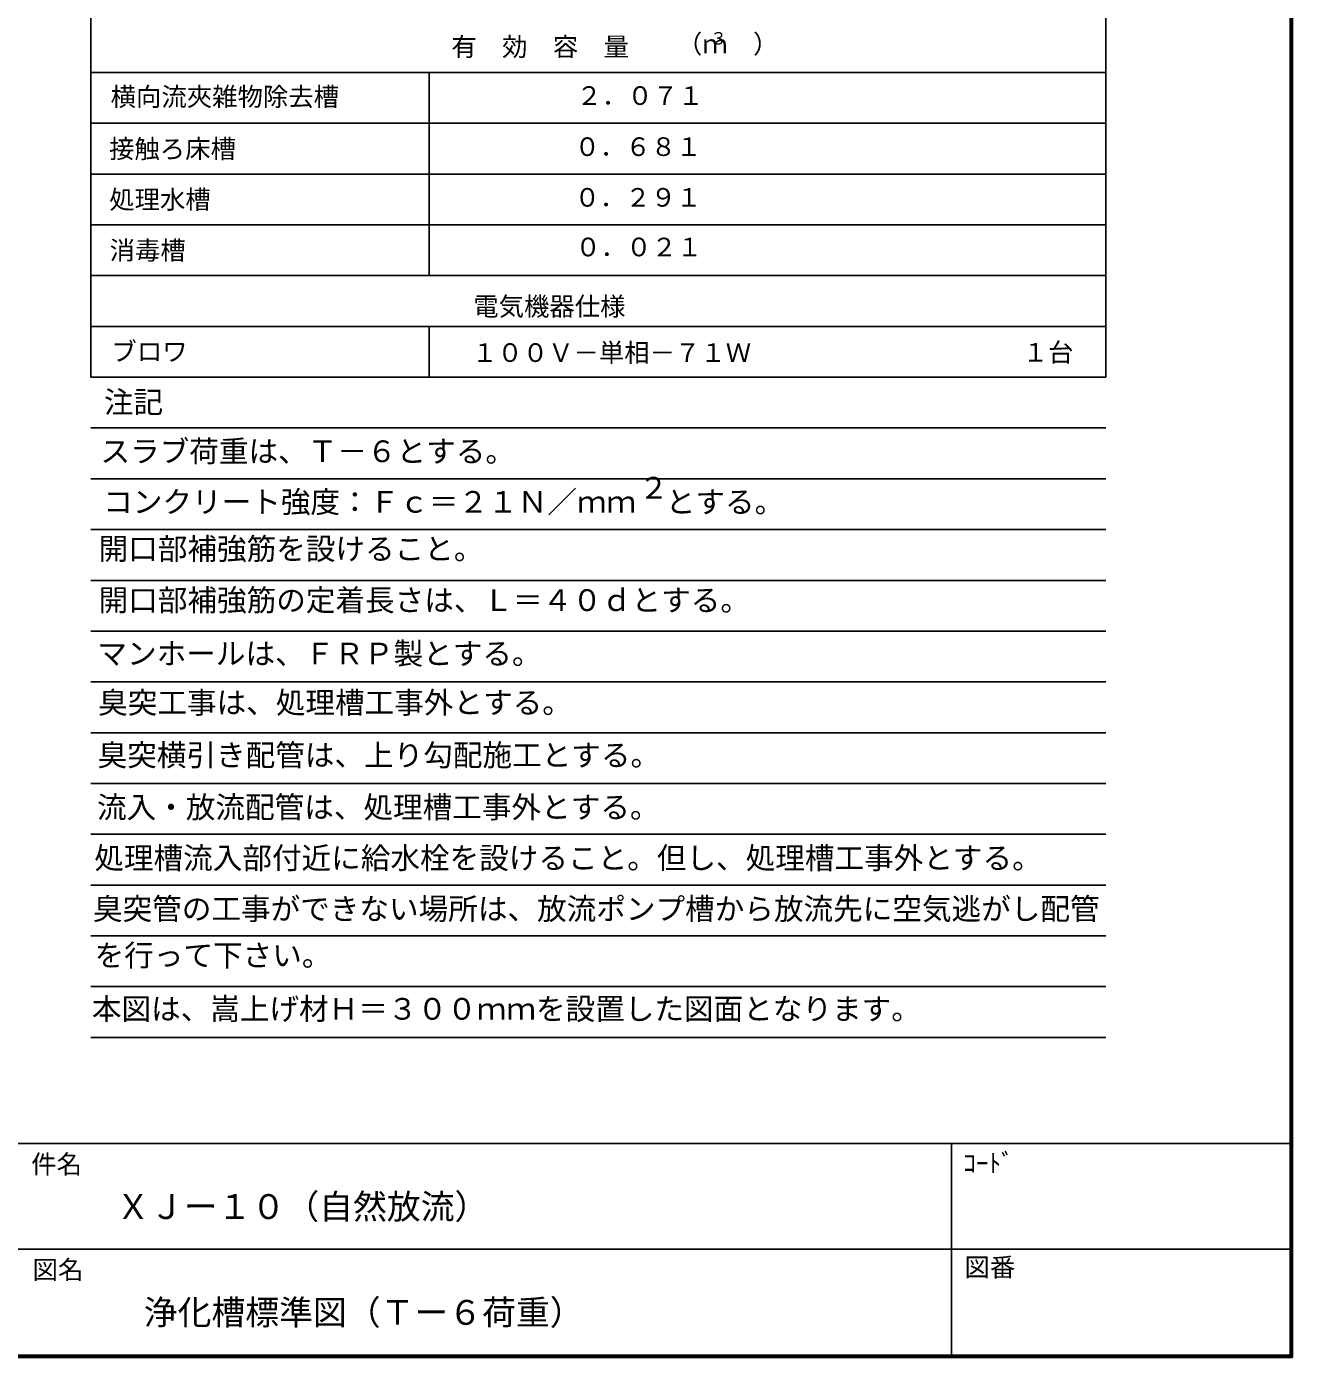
# Model space of a CAD drawing. Units: millimetres, scale not verified. Extents: x -9673 to 7645, y -6713 to 5365.
# Drawn here: x 3156 to 7645, y -6220 to -1503 of the extents above; entities that cross this region are included whole.
import ezdxf
from ezdxf.enums import TextEntityAlignment as Align

# ---------------------------------------------------------------- set-up
doc = ezdxf.new("R2010")
doc.units = ezdxf.units.MM
doc.header["$LTSCALE"] = 30
doc.layers.add('0-1_KIKI', color=3, linetype='Continuous', lineweight=25)
doc.layers.add('0-6_SUNPO', color=7, linetype='Continuous', lineweight=25)
doc.styles.add('MS Gothic', font='')
doc.styles.get('MS Gothic').set_extended_font_data('MS Gothic')

msp = doc.modelspace()

# ---------------------------------------------------------------- linework, layer by layer
at = {"layer": '0-1_KIKI'}
for p, q in [((3383.46, -2745.96), (3383.45, 854.05)), ((6983.45, 854.05), (6983.46, -2745.96)), ((3383.44, -1665.96), (6983.44, -1665.96)), ((4583.44, -1665.96), (4583.45, -2385.95)), ((3383.44, -1845.96), (6983.44, -1845.96)), ((3383.44, -2025.96), (6983.44, -2025.96)), ((3383.44, -2205.95), (6983.44, -2205.95)), ((3383.44, -2385.95), (6983.44, -2385.95)), ((3383.46, -2565.95), (6983.46, -2565.95)), ((4583.46, -2565.95), (4583.46, -2745.96)), ((6983.46, -2745.96), (3383.46, -2745.96)), ((6983.46, -2925.96), (3383.46, -2925.96)), ((6983.46, -3105.96), (3383.46, -3105.96)), ((6983.46, -3285.96), (3383.46, -3285.96)), ((6983.46, -3465.96), (3383.46, -3465.96)), ((6983.46, -3645.96), (3383.46, -3645.96)), ((6983.46, -3825.96), (3383.46, -3825.96)), ((6983.46, -4005.97), (3383.46, -4005.97)), ((6983.46, -4185.97), (3383.46, -4185.97)), ((6983.46, -4365.97), (3383.46, -4365.97)), ((6983.46, -4545.97), (3383.46, -4545.97)), ((6983.46, -4725.97), (3383.46, -4725.97)), ((6983.46, -4905.97), (3383.46, -4905.97)), ((6983.46, -5085.97), (3383.46, -5085.97))]:
    msp.add_line(p, q, dxfattribs=at)
at = {"layer": '0-6_SUNPO'}
for p, q in [((7636.51, -6211.81), (7636.51, 5356.2)), ((7637.11, -6212.41), (7637.11, 5356.8)), ((7637.71, -6213.01), (7637.71, 5357.4)), ((7638.31, -6213.61), (7638.31, 5358)), ((7638.91, -6214.21), (7638.91, 5358.6)), ((7639.51, -6214.81), (7639.51, 5359.2)), ((7640.11, -6215.41), (7640.11, 5359.8)), ((7640.71, -6216.01), (7640.71, 5360.4)), ((7641.31, -6216.61), (7641.31, 5361)), ((7641.91, -6217.21), (7641.91, 5361.6)), ((7642.51, -6217.81), (7642.51, 5362.2)), ((7643.11, -6218.41), (7643.11, 5362.8)), ((7643.71, -6219.01), (7643.71, 5363.4)), ((7644.31, -6219.61), (7644.31, 5364)), ((7644.91, -6220.21), (7644.91, 5364.6)), ((-8533.49, -5461.81), (7636.51, -5461.81)), ((6436.5, -6211.81), (6436.5, -5461.81)), ((-523.5, -5836.81), (7636.5, -5836.81)), ((7644.91, -6220.21), (-8541.89, -6220.21)), ((7644.31, -6219.61), (-8541.29, -6219.61)), ((7643.71, -6219.01), (-8540.69, -6219.01)), ((7643.11, -6218.41), (-8540.09, -6218.41)), ((7642.51, -6217.81), (-8539.49, -6217.81)), ((7641.91, -6217.21), (-8538.89, -6217.21)), ((7641.31, -6216.61), (-8538.29, -6216.61)), ((7640.71, -6216.01), (-8537.69, -6216.01)), ((7640.11, -6215.41), (-8537.09, -6215.41)), ((7639.51, -6214.81), (-8536.49, -6214.81)), ((7638.91, -6214.21), (-8535.89, -6214.21)), ((7638.31, -6213.61), (-8535.29, -6213.61)), ((7637.71, -6213.01), (-8534.69, -6213.01)), ((7637.11, -6212.41), (-8534.09, -6212.41)), ((-8533.49, -6211.81), (7636.51, -6211.81))]:
    msp.add_line(p, q, dxfattribs=at)

# ---------------------------------------------------------------- texts
at = {"layer": '0-1_KIKI', "color": 4, "style": 'MS Gothic'}
for s, height, p in [('有\u3000効\u3000容\u3000量', 65.98, (4662.11, -1627.52)), ('（ｍ\u3000）', 65.98, (5462.27, -1617.4)), ('３', 43.99, (5579.77, -1579.9)), ('横向流夾雑物除去槽', 65.98, (3453.79, -1804.57)), ('２．０７１', 65.98, (5106.31, -1800.52)), ('接触ろ床槽', 65.98, (3448.31, -1989.23)), ('０．６８１', 65.98, (5099.36, -1981.59)), ('処理水槽', 65.98, (3448.82, -2168.88)), ('０．２９１', 65.98, (5099.36, -2161.25)), ('消毒槽', 65.98, (3450.21, -2348.87)), ('０．０２１', 65.98, (5102.12, -2337.18)), ('電気機器仕様', 65.98, (4739.82, -2547.7)), ('ブロワ', 65.98, (3456.63, -2707.69)), ('１００Ｖ－単相－７１Ｗ', 65.98, (4735.31, -2711.52)), ('１台', 65.98, (6688.61, -2710.48)), ('注記', 76.98, (3430.07, -2895.66)), ('スラブ荷重は、Ｔ－６とする。', 76.98, (3417.75, -3070.04)), ('２', 76.98, (5327.09, -3199.34)), ('コンクリート強度：Ｆｃ＝２１Ｎ／ｍｍ\u3000とする。', 76.98, (3427.45, -3249.4)), ('開口部補強筋を設けること。', 76.98, (3411.06, -3415.69)), ('開口部補強筋の定着長さは、Ｌ＝４０ｄとする。', 76.98, (3411.06, -3597.72)), ('マンホールは、ＦＲＰ製とする。', 76.98, (3407, -3786.93)), ('臭突工事は、処理槽工事外とする。', 76.98, (3409.57, -3960.76)), ('臭突横引き配管は、上り勾配施工とする。', 76.98, (3407.47, -4147.02)), ('流入・放流配管は、処理槽工事外とする。', 76.98, (3405.44, -4331.61)), ('処理槽流入部付近に給水栓を設けること。但し、処理槽工事外とする。', 76.98, (3395.93, -4511.61)), ('臭突管の工事ができない場所は、放流ポンプ槽から放流先に空気逃がし配管', 76.98, (3391.08, -4691.88)), ('を行って下さい。', 76.98, (3396.92, -4856.66)), ('本図は、嵩上げ材Ｈ＝３００ｍｍを設置した図面となります。', 76.98, (3387.18, -5046.39))]:
    msp.add_text(s, height=height, dxfattribs=at).set_placement(p, align=Align.BOTTOM_LEFT)
at = {"layer": '0-6_SUNPO', "style": 'MS Gothic'}
for s, height, p in [('件名', 65.98, (3172.16, -5588.15)), ('ｺｰﾄﾞ', 65.98, (6477.27, -5584.1)), ('ＸＪー１０（自然放流）', 87.98, (3473.32, -5756.03)), ('図名', 65.98, (3177.03, -5962.46)), ('図番', 65.98, (6482.24, -5953.44)), ('浄化槽標準図（Ｔー６荷重）', 87.98, (3571.27, -6131.03))]:
    msp.add_text(s, height=height, dxfattribs=at).set_placement(p, align=Align.BOTTOM_LEFT)

doc.saveas('drawing.dxf')
